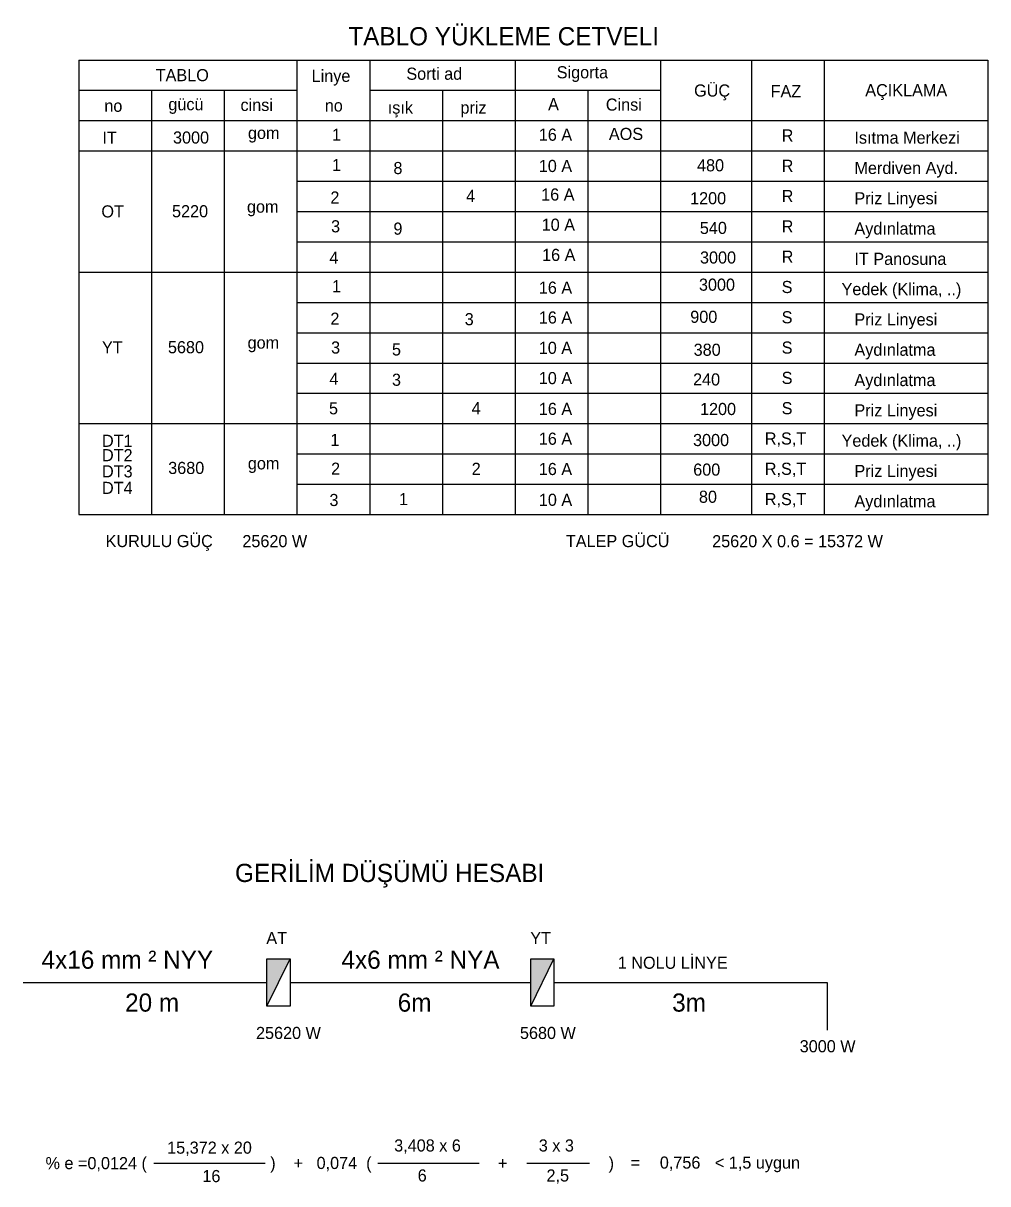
# Model space of a CAD drawing. Header units: millimetres. Extents: x 8451 to 20144, y 956 to 3956.
# Drawn here: x 17123 to 17919, y 1868 to 2826 of the extents above; entities that cross this region are included whole.
import ezdxf

# ---------------------------------------------------------------- set-up
doc = ezdxf.new("R2010")
doc.units = ezdxf.units.MM
doc.layers.add('LINYE', color=2, linetype='Continuous')
doc.layers.add('sorti', color=3, linetype='Continuous')

msp = doc.modelspace()

# ---------------------------------------------------------------- hatches: boundary and pattern name
at = {"layer": 'LINYE'}
for points in [[(17343.03, 2054.15), (17323.93, 2054.15), (17323.93, 2014.87)], [(17560.82, 2054.15), (17541.72, 2054.15), (17541.72, 2014.87)]]:
    msp.add_hatch(color=256, dxfattribs=at).paths.add_polyline_path(points)

# ---------------------------------------------------------------- linework, layer by layer
for p, q in [((17168.77, 2795.6), (17918.77, 2795.6)), ((17168.77, 2795.6), (17168.77, 2420.6)), ((17348.77, 2795.6), (17348.77, 2620.6)), ((17408.77, 2795.6), (17408.77, 2620.6)), ((17528.77, 2795.6), (17528.77, 2620.6)), ((17648.77, 2795.6), (17648.77, 2620.6)), ((17723.77, 2795.6), (17723.77, 2620.6)), ((17783.77, 2795.6), (17783.77, 2620.6)), ((17918.77, 2795.6), (17918.77, 2620.6)), ((17168.77, 2770.6), (17348.77, 2770.6)), ((17228.77, 2770.6), (17228.77, 2620.6)), ((17288.77, 2770.6), (17288.77, 2620.6)), ((17408.77, 2770.6), (17648.77, 2770.6)), ((17468.77, 2770.6), (17468.77, 2620.6)), ((17588.77, 2770.6), (17588.77, 2620.6)), ((17168.77, 2745.6), (17918.77, 2745.6)), ((17168.77, 2720.6), (17918.77, 2720.6)), ((17348.77, 2695.6), (17918.77, 2695.6)), ((17348.77, 2670.6), (17918.77, 2670.6)), ((17348.77, 2645.6), (17918.77, 2645.6)), ((17168.77, 2620.6), (17918.77, 2620.6)), ((17228.77, 2620.6), (17228.77, 2420.6)), ((17288.77, 2620.6), (17288.77, 2420.6)), ((17348.77, 2620.6), (17348.77, 2495.6)), ((17408.77, 2620.6), (17408.77, 2495.6)), ((17468.77, 2620.6), (17468.77, 2495.6)), ((17528.77, 2620.6), (17528.77, 2495.6)), ((17588.77, 2620.6), (17588.77, 2495.6)), ((17648.77, 2620.6), (17648.77, 2495.6)), ((17723.77, 2620.6), (17723.77, 2495.6)), ((17783.77, 2620.6), (17783.77, 2495.6)), ((17918.77, 2620.6), (17918.77, 2470.6)), ((17348.77, 2595.6), (17918.77, 2595.6)), ((17348.77, 2570.6), (17918.77, 2570.6)), ((17348.77, 2545.6), (17918.77, 2545.6)), ((17348.77, 2520.6), (17918.77, 2520.6)), ((17168.77, 2495.6), (17918.77, 2495.6)), ((17348.77, 2495.6), (17348.77, 2420.6)), ((17408.77, 2495.6), (17408.77, 2420.6)), ((17468.77, 2495.6), (17468.77, 2420.6)), ((17528.77, 2495.6), (17528.77, 2420.6)), ((17588.77, 2495.6), (17588.77, 2420.6)), ((17648.77, 2495.6), (17648.77, 2420.6)), ((17723.77, 2495.6), (17723.77, 2420.6)), ((17783.77, 2495.6), (17783.77, 2420.6)), ((17348.77, 2470.6), (17918.77, 2470.6)), ((17918.77, 2470.6), (17918.77, 2420.01)), ((17348.77, 2445.6), (17918.77, 2445.6)), ((17168.77, 2420.6), (17918.77, 2420.6)), ((17122.89, 2034.51), (17323.93, 2034.51)), ((17343.03, 2034.51), (17541.72, 2034.51)), ((17560.82, 2034.51), (17786.31, 2034.51)), ((17786.31, 2034.51), (17786.31, 1995.23))]:
    msp.add_line(p, q, dxfattribs=at)
at = {"layer": 'sorti'}
for p, q in [((17323.93, 2014.87), (17343.03, 2054.15)), ((17323.93, 2054.15), (17343.03, 2054.15)), ((17323.93, 2014.87), (17323.93, 2054.15)), ((17343.03, 2054.15), (17343.03, 2014.87)), ((17541.72, 2054.15), (17560.82, 2054.15)), ((17541.72, 2014.87), (17541.72, 2054.15)), ((17541.72, 2014.87), (17560.82, 2054.15)), ((17560.82, 2054.15), (17560.82, 2014.87)), ((17343.03, 2014.87), (17323.93, 2014.87)), ((17560.82, 2014.87), (17541.72, 2014.87)), ((17230.73, 1885.49), (17322.53, 1885.49)), ((17415.43, 1885.41), (17499.1, 1885.41)), ((17538.51, 1885.41), (17590.08, 1885.41))]:
    msp.add_line(p, q, dxfattribs=at)

# ---------------------------------------------------------------- texts
for s, height, p in [('TABLO YÜKLEME CETVELI', 15, (17391.13, 2807.72)), ('TABLO', 10, (17232.21, 2778.13)), ('Linye', 10, (17360.89, 2777.54)), ('Sorti ad', 10, (17439.03, 2779.3)), ('Sigorta', 10, (17563.11, 2780.48)), ('GÜÇ', 10, (17676.45, 2765.43)), ('FAZ', 10, (17739.57, 2764.89)), ('AÇIKLAMA', 10, (17817.67, 2765.69)), ('no', 10, (17189.82, 2752.87)), ('gücü', 10, (17242.65, 2754.13)), ('cinsi', 10, (17302.19, 2753.54)), ('no', 10, (17371.72, 2753.1)), ('ışık', 10, (17423.69, 2751.33)), ('priz', 10, (17483.64, 2751.33)), ('A', 10, (17555.97, 2754.13)), ('Cinsi', 10, (17603.61, 2753.81)), ('1', 10, (17377.64, 2728.97)), ('16 A', 10, (17548.3, 2729.01)), ('AOS', 10, (17606.14, 2729.61)), ('IT', 10, (17188.2, 2726.52)), ('3000', 10, (17246.49, 2726.65)), ('gom', 10, (17308.34, 2730.45)), ('R', 10, (17748.7, 2728.34)), ('Isıtma Merkezi', 10, (17808.74, 2726.56)), ('1', 10, (17377.64, 2703.97)), ('8', 10, (17428.35, 2701.48)), ('10 A', 10, (17548.3, 2703.17)), ('480', 10, (17678.87, 2703.74)), ('R', 10, (17748.7, 2703.34)), ('Merdiven Ayd.', 10, (17808.74, 2701.56)), ('2', 10, (17376.33, 2677.17)), ('4', 10, (17488.35, 2678.5)), ('16 A', 10, (17550.28, 2679.63)), ('1200', 10, (17673.13, 2676.56)), ('R', 10, (17748.7, 2678.34)), ('Priz Linyesi', 10, (17808.74, 2676.56)), ('OT', 10, (17187.39, 2665.72)), ('5220', 10, (17245.68, 2665.85)), ('gom', 10, (17307.53, 2669.64)), ('3', 10, (17376.92, 2653.41)), ('10 A', 10, (17550.69, 2654.73)), ('540', 10, (17681.17, 2652.07)), ('R', 10, (17748.7, 2653.34)), ('Aydınlatma', 10, (17808.74, 2651.56)), ('9', 10, (17428.35, 2651.48)), ('4', 10, (17375.56, 2627.61)), ('16 A', 10, (17551.01, 2629.84)), ('3000', 10, (17681.31, 2627.67)), ('R', 10, (17748.7, 2628.34)), ('IT Panosuna', 10, (17808.74, 2626.56)), ('3000', 10, (17680.44, 2605.26)), ('1', 10, (17377.64, 2603.97)), ('16 A', 10, (17548.34, 2602.77)), ('S', 10, (17748.7, 2603.34)), ('Yedek (Klima, ..)', 10, (17798.11, 2601.56)), ('2', 10, (17376.33, 2577.17)), ('3', 10, (17487.17, 2576.81)), ('16 A', 10, (17548.3, 2578.17)), ('900', 10, (17673.28, 2578.74)), ('S', 10, (17748.7, 2578.34)), ('Priz Linyesi', 10, (17808.74, 2576.56)), ('YT', 10, (17187.89, 2553.53)), ('5680', 10, (17242.3, 2553.66)), ('gom', 10, (17308.03, 2557.46)), ('3', 10, (17376.92, 2553.41)), ('5', 10, (17427.17, 2551.81)), ('10 A', 10, (17548.3, 2553.17)), ('380', 10, (17676.08, 2551.56)), ('S', 10, (17748.7, 2553.34)), ('Aydınlatma', 10, (17808.74, 2551.56)), ('4', 10, (17375.56, 2527.61)), ('10 A', 10, (17548.3, 2528.17)), ('S', 10, (17748.7, 2528.34)), ('3', 10, (17427.17, 2526.81)), ('240', 10, (17675.58, 2527.07)), ('Aydınlatma', 10, (17808.74, 2526.56)), ('5', 10, (17375.2, 2503.26)), ('4', 10, (17492.94, 2503.33)), ('16 A', 10, (17548.34, 2502.77)), ('1200', 10, (17681.31, 2502.67)), ('S', 10, (17748.7, 2503.34)), ('Priz Linyesi', 10, (17808.74, 2501.56)), ('DT1', 10, (17187.89, 2476.43)), ('1', 10, (17376.33, 2477.17)), ('16 A', 10, (17548.3, 2478.17)), ('3000', 10, (17675.58, 2477.07)), ('R,S,T', 10, (17734.79, 2478.34)), ('Yedek (Klima, ..)', 10, (17798.11, 2476.56)), ('DT2', 10, (17187.89, 2464.56)), ('DT3', 10, (17187.89, 2451.25)), ('3680', 10, (17242.53, 2454.05)), ('gom', 10, (17308.26, 2457.85)), ('2', 10, (17376.92, 2453.41)), ('2', 10, (17492.94, 2453.33)), ('16 A', 10, (17548.3, 2453.17)), ('600', 10, (17675.72, 2452.67)), ('R,S,T', 10, (17734.79, 2453.34)), ('Priz Linyesi', 10, (17808.74, 2451.56)), ('DT4', 10, (17187.89, 2437.58)), ('3', 10, (17375.56, 2427.61)), ('1', 10, (17432.94, 2428.33)), ('10 A', 10, (17548.34, 2427.77)), ('80', 10, (17680.44, 2430.26)), ('R,S,T', 10, (17734.79, 2428.34)), ('Aydınlatma', 10, (17808.74, 2426.56)), ('KURULU GÜÇ', 10, (17190.91, 2393.72)), ('25620 W', 10, (17303.71, 2393.67)), ('TALEP GÜCÜ', 10, (17570.64, 2393.72)), ('25620 X 0.6 = 15372 W', 10, (17691.35, 2393.59)), ('GERİLİM DÜŞÜMÜ HESABI', 15, (17297.65, 2117.41)), ('AT', 10, (17323.49, 2066.2)), ('YT', 10, (17541.28, 2066.2)), ('4x16 mm ² NYY', 15, (17138.06, 2045.8)), ('4x6 mm ² NYA', 15, (17385.51, 2045.8)), ('1 NOLU LİNYE', 10, (17613.47, 2045.8)), ('20 m', 15, (17206.96, 2010.45)), ('6m', 15, (17431.9, 2010.45)), ('3m', 15, (17658.34, 2010.45)), ('25620 W', 10, (17314.97, 1987.88)), ('5680 W', 10, (17532.75, 1987.88)), ('3000 W', 10, (17763.58, 1976.91)), ('15,372 x 20', 10, (17241.65, 1893.25)), ('3,408 x 6', 10, (17428.98, 1895.05)), ('3 x 3', 10, (17548.28, 1895.05)), ('% e =0,0124 (', 10, (17141.31, 1880.48)), (')    +   0,074  (', 10, (17326.7, 1880.61)), ('+', 10, (17514.54, 1880.37)), (')', 10, (17605.91, 1880.61)), ('=', 10, (17624.14, 1880.92)), ('0,756', 10, (17648.16, 1880.92)), ('< 1,5 uygun', 10, (17693.56, 1880.92)), ('16', 10, (17270.72, 1869.79)), ('6', 10, (17448.39, 1870.28)), ('2,5', 10, (17554.67, 1870.28))]:
    msp.add_text(s, height=height, dxfattribs=at).set_placement(p)

doc.saveas('drawing.dxf')
